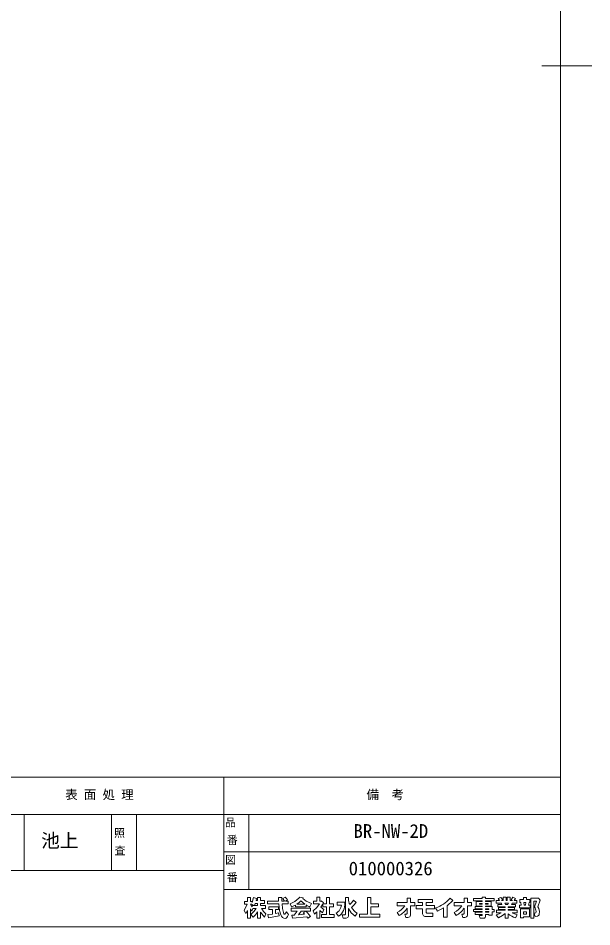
# Model space of a CAD drawing. Units: millimetres, scale not verified. Extents: x -203 to 203, y -143 to 143.
# Drawn here: x 111 to 203, y -138 to 7.6 of the extents above; entities that cross this region are included whole.
import ezdxf
from ezdxf.enums import TextEntityAlignment as Align

# ---------------------------------------------------------------- set-up
doc = ezdxf.new("R2010")
doc.units = ezdxf.units.MM
doc.header["$LTSCALE"] = 0.5
for name, color, linetype, lineweight in [('0-7_図面_FORMAT$03_TEXT', 7, 'Continuous', 18), ('0-8_図面_FORMAT$02_LOGO$01_MZ_LO', 7, 'Continuous', 18), ('0-A_図面_FORMAT$01_WAKU$OUT_LINE', 6, 'Continuous', 18), ('0-B_図面_FORMAT$01_WAKU$SUB_LINE', 7, 'Continuous', 18)]:
    doc.layers.add(name, color=color, linetype=linetype, lineweight=lineweight)
doc.styles.add('ＭＳ ゴシック', font='')
doc.styles.get('ＭＳ ゴシック').set_extended_font_data('MS Gothic')

# ---------------------------------------------------------------- blocks, each defined once
blk = doc.blocks.new('_X23')
at = {"layer": '0-7_図面_FORMAT$03_TEXT', "style": 'ＭＳ ゴシック'}
for s, p in [('図', (708.415, 40.399)), ('番', (708.982, 34.777))]:
    blk.add_text(s, height=2.566, dxfattribs=at).set_placement(p, align=Align.BOTTOM_LEFT)
blk = doc.blocks.new('_X22')
at = {"layer": '0-7_図面_FORMAT$03_TEXT', "style": 'ＭＳ ゴシック'}
for s, p in [('品', (708.38, 52.399)), ('番', (708.982, 46.777))]:
    blk.add_text(s, height=2.566, dxfattribs=at).set_placement(p, align=Align.BOTTOM_LEFT)
blk = doc.blocks.new('_X21')
at = {"layer": '0-7_図面_FORMAT$03_TEXT', "style": 'ＭＳ ゴシック'}
for s, p in [('照', (672.836, 49.002)), ('査', (672.987, 43.38))]:
    blk.add_text(s, height=2.566, dxfattribs=at).set_placement(p, align=Align.BOTTOM_LEFT)

msp = doc.modelspace()

# ---------------------------------------------------------------- linework, layer by layer
at = {"layer": '0-8_図面_FORMAT$02_LOGO$01_MZ_LO'}
for p, q in [((147.3289, -133.9246), (147.7883, -133.9246)), ((147.3289, -134.3696), (147.3289, -133.9246)), ((147.7883, -133.3074), (148.2763, -133.3074)), ((147.7883, -133.9246), (147.7883, -133.3074)), ((148.2763, -133.3074), (148.2763, -133.9246)), ((148.2763, -133.9246), (148.5778, -133.9246)), ((149.1806, -133.7955), (149.3959, -133.7955)), ((149.3959, -133.3218), (149.8696, -133.3218)), ((149.3959, -133.7955), (149.3959, -133.3218)), ((149.8696, -133.3218), (149.8696, -133.7955)), ((149.8696, -133.7955), (150.5299, -133.7955)), ((150.5299, -133.7955), (150.5299, -134.2548)), ((151.0323, -133.8816), (152.7978, -133.8816)), ((151.0323, -134.3409), (151.0323, -133.8816)), ((152.7978, -133.2787), (153.3289, -133.2787)), ((152.7978, -133.8816), (152.7978, -133.2787)), ((153.3289, -133.2787), (153.3289, -133.8816)), ((153.3289, -133.8816), (153.7452, -133.8816)), ((154.2045, -133.695), (153.9175, -133.8816)), ((153.9175, -133.8816), (154.3337, -133.8816)), ((154.3337, -133.8816), (154.3337, -134.3409)), ((155.4103, -133.939), (156.0562, -133.4079)), ((156.0562, -133.4079), (156.1854, -133.25)), ((156.1854, -133.25), (156.7452, -133.3648)), ((156.7452, -133.3648), (156.6878, -133.4366)), ((158.3816, -133.8672), (158.8983, -133.8672)), ((158.3816, -134.3122), (158.3816, -133.8672)), ((158.8983, -133.2644), (159.3864, -133.2644)), ((158.8983, -133.8672), (158.8983, -133.2644)), ((159.3864, -133.2644), (159.3864, -133.8672)), ((159.3864, -133.8672), (159.5586, -133.8672)), ((159.5586, -133.8672), (159.573, -133.8385)), ((159.573, -133.8385), (159.9605, -134.1112)), ((160.4629, -133.2787), (160.9653, -133.2787)), ((160.4629, -134.2978), (160.4629, -133.2787)), ((160.9653, -133.2787), (160.9653, -134.2978)), ((163.4916, -133.3218), (163.9797, -133.3218)), ((163.4916, -135.9199), (163.4916, -133.3218)), ((163.9797, -133.3218), (163.9797, -133.695)), ((163.9797, -133.695), (164.0514, -134.0538)), ((164.5108, -134.0825), (164.7835, -133.7237)), ((164.7835, -133.7237), (165.2141, -134.0969)), ((167.0658, -133.2931), (167.5538, -133.2931)), ((167.0658, -135.9916), (167.0658, -133.2931)), ((167.5538, -133.2931), (167.5538, -134.3122)), ((173.3959, -133.4222), (173.927, -133.4222)), ((173.3959, -134.1256), (173.3959, -133.4222)), ((173.927, -133.4222), (173.927, -134.1256)), ((175.1615, -133.5945), (177.4581, -133.5945)), ((175.1615, -134.0969), (175.1615, -133.5945)), ((177.4581, -133.5945), (177.4581, -134.0969)), ((182.5251, -133.4222), (183.0562, -133.4222)), ((182.5251, -134.1256), (182.5251, -133.4222)), ((183.0562, -133.4222), (183.0562, -134.1256)), ((184.0179, -133.451), (185.4246, -133.451)), ((184.0179, -133.8529), (184.0179, -133.451)), ((185.4246, -133.8529), (184.0179, -133.8529)), ((184.4773, -133.939), (185.4246, -133.939)), ((184.4773, -134.6854), (184.4773, -133.939)), ((185.4246, -133.25), (185.9414, -133.25)), ((185.4246, -133.451), (185.4246, -133.25)), ((185.4246, -133.939), (185.4246, -133.8529)), ((185.9414, -133.25), (185.9414, -133.451)), ((185.9414, -133.451), (187.3337, -133.451)), ((185.9414, -133.8529), (185.9414, -133.939)), ((187.3337, -133.8529), (185.9414, -133.8529)), ((185.9414, -133.939), (186.8888, -133.939)), ((186.8888, -133.939), (186.8888, -134.6854)), ((187.3337, -133.451), (187.3337, -133.8529)), ((187.6782, -133.7811), (188.2237, -133.7811)), ((187.6782, -134.2261), (187.6782, -133.7811)), ((188.0084, -133.4653), (188.4246, -133.2787)), ((188.2237, -133.7811), (188.0084, -133.4653)), ((188.4246, -133.2787), (188.7117, -133.695)), ((188.7117, -133.695), (188.5395, -133.7811)), ((188.5395, -133.7811), (188.7978, -133.7811)), ((188.7978, -133.2644), (189.2715, -133.2644)), ((188.7978, -133.7811), (188.7978, -133.2644)), ((189.2715, -133.2644), (189.2715, -133.7811)), ((189.2715, -133.7811), (189.4438, -133.7811)), ((189.4438, -133.2644), (189.9031, -133.2644)), ((189.4438, -133.7811), (189.4438, -133.2644)), ((189.9031, -133.2644), (189.9031, -133.7811)), ((189.9031, -133.7811), (190.305, -133.7811)), ((190.305, -133.7811), (190.061, -133.6806)), ((190.5634, -133.7811), (190.9797, -133.7811)), ((190.9797, -133.7811), (190.9797, -134.2261)), ((191.4533, -133.6232), (192.0275, -133.6232)), ((191.4533, -134.0825), (191.4533, -133.6232)), ((192.0275, -133.3218), (192.5443, -133.3218)), ((192.0275, -133.6232), (192.0275, -133.3218)), ((192.5443, -133.3218), (192.5443, -133.6232)), ((192.5443, -133.6232), (193.0467, -133.6232)), ((193.0467, -133.6232), (193.0467, -134.0825)), ((193.2045, -133.4079), (194.4246, -133.4079)), ((193.2045, -136.6089), (193.2045, -133.4079)), ((193.7069, -133.8959), (193.7069, -136.6089)), ((194.1089, -133.8959), (193.7069, -133.8959)), ((193.7931, -134.8146), (194.1089, -133.8959)), ((194.6974, -133.7524), (194.3385, -134.7715)), ((194.4246, -133.4079), (194.6974, -133.7524)), ((147.7739, -134.3696), (147.3289, -134.3696)), ((147.7883, -136.6089), (147.7883, -135.3888)), ((148.2763, -135.1304), (148.2763, -136.6089)), ((148.4773, -135.4749), (148.2763, -135.1304)), ((148.2907, -134.3696), (148.5347, -134.7715)), ((148.506, -134.3696), (148.2907, -134.3696)), ((148.6352, -135.0586), (148.4773, -135.4749)), ((148.8648, -134.5993), (148.506, -134.3696)), ((148.5347, -134.5993), (148.8648, -134.5993)), ((148.5347, -134.7715), (148.5347, -134.5993)), ((149.1806, -135.0586), (148.6352, -135.0586)), ((149.0514, -134.2548), (148.9222, -134.5993)), ((148.9222, -134.5993), (149.3959, -134.5993)), ((149.3959, -134.2548), (149.0514, -134.2548)), ((149.3959, -134.5993), (149.3959, -134.2548)), ((149.8696, -134.2548), (149.8696, -134.5993)), ((150.5299, -134.2548), (149.8696, -134.2548)), ((149.8696, -134.5993), (150.6734, -134.5993)), ((150.6734, -135.0586), (150.0706, -135.0586)), ((150.6734, -134.5993), (150.6734, -135.0586)), ((152.8122, -134.3409), (151.0323, -134.3409)), ((151.2333, -134.7715), (152.7691, -134.7715)), ((151.2333, -135.2165), (151.2333, -134.7715)), ((151.7931, -135.2165), (151.2333, -135.2165)), ((151.7931, -135.9486), (151.7931, -135.2165)), ((152.2955, -135.2165), (152.2955, -135.8481)), ((152.7691, -135.2165), (152.2955, -135.2165)), ((152.7691, -134.7715), (152.7691, -135.2165)), ((154.3337, -134.3409), (153.3433, -134.3409)), ((154.8218, -135.0156), (157.8792, -135.0156)), ((154.8218, -135.4749), (154.8218, -135.0156)), ((155.4964, -134.8146), (155.4964, -134.5132)), ((157.2045, -134.8146), (155.4964, -134.8146)), ((157.2045, -134.4844), (157.2045, -134.8146)), ((157.2179, -134.4956), (157.2179, -134.4956)), ((157.2589, -134.5297), (157.2179, -134.4956)), ((157.6238, -134.742), (157.5294, -134.6991)), ((157.7787, -134.7961), (157.7309, -134.7819)), ((157.8792, -135.0156), (157.8792, -135.4749)), ((159.3289, -134.3122), (158.3816, -134.3122)), ((158.8983, -134.9294), (159.3289, -134.3122)), ((159.4151, -135.36), (159.4151, -136.6089)), ((159.8888, -134.2978), (160.4629, -134.2978)), ((159.8888, -134.7715), (159.8888, -134.2978)), ((160.4629, -134.7715), (159.8888, -134.7715)), ((160.4629, -136.0347), (160.4629, -134.7715)), ((160.9653, -134.2978), (161.5682, -134.2978)), ((160.9653, -134.7715), (160.9653, -136.0347)), ((161.5682, -134.7715), (160.9653, -134.7715)), ((161.5682, -134.2978), (161.5682, -134.7715)), ((162.1711, -134.0682), (163.4055, -134.0682)), ((162.1711, -134.5275), (162.1711, -134.0682)), ((162.86, -134.5275), (162.1711, -134.5275)), ((162.616, -135.2452), (162.7883, -134.9007)), ((162.7883, -134.9007), (162.86, -134.5275)), ((163.4055, -134.0682), (163.4055, -134.2404)), ((164.0546, -134.065), (164.0805, -134.1556)), ((164.1582, -134.3384), (164.2052, -134.4198)), ((164.2052, -134.4198), (164.2093, -134.427)), ((164.2093, -134.427), (164.5108, -134.0825)), ((164.7835, -134.5993), (164.4821, -134.9294)), ((165.2141, -134.0969), (164.7835, -134.5993)), ((167.5538, -134.3122), (168.8026, -134.3122)), ((167.5538, -134.7859), (167.5538, -135.9916)), ((168.8026, -134.7859), (167.5538, -134.7859)), ((168.8026, -134.3122), (168.8026, -134.7859)), ((171.817, -134.1256), (173.3959, -134.1256)), ((171.817, -134.6136), (171.817, -134.1256)), ((173.0227, -134.6136), (171.817, -134.6136)), ((173.3959, -135.8194), (173.3959, -135.0156)), ((173.927, -134.1256), (174.6017, -134.1256)), ((173.927, -134.6136), (173.927, -136.1208)), ((174.6017, -134.6136), (173.927, -134.6136)), ((174.6017, -134.1256), (174.6017, -134.6136)), ((174.8457, -134.5849), (175.8648, -134.5849)), ((174.8457, -135.1017), (174.8457, -134.5849)), ((175.8648, -135.1017), (174.8457, -135.1017)), ((175.8648, -134.0969), (175.1615, -134.0969)), ((175.8648, -134.5849), (175.8648, -134.0969)), ((175.8648, -135.805), (175.8648, -135.1017)), ((176.439, -134.0969), (176.439, -134.5849)), ((177.4581, -134.0969), (176.439, -134.0969)), ((176.439, -134.5849), (177.7596, -134.5849)), ((176.439, -135.1017), (176.439, -135.6902)), ((177.7596, -135.1017), (176.439, -135.1017)), ((177.7596, -134.5849), (177.7596, -135.1017)), ((179.2237, -136.4653), (179.2237, -134.9581)), ((179.7835, -134.6136), (179.7835, -136.4653)), ((180.9462, -134.1256), (182.5251, -134.1256)), ((180.9462, -134.6136), (180.9462, -134.1256)), ((182.1519, -134.6136), (180.9462, -134.6136)), ((182.5251, -135.8194), (182.5251, -135.0156)), ((183.0562, -134.1256), (183.7309, -134.1256)), ((183.0562, -134.6136), (183.0562, -136.1208)), ((183.7309, -134.6136), (183.0562, -134.6136)), ((183.7309, -134.1256), (183.7309, -134.6136)), ((184.0179, -135.2022), (185.4246, -135.2022)), ((184.0179, -135.561), (184.0179, -135.2022)), ((184.2763, -134.7572), (185.4246, -134.7572)), ((184.2763, -135.116), (184.2763, -134.7572)), ((185.4246, -135.116), (184.2763, -135.116)), ((185.4246, -134.6854), (184.4773, -134.6854)), ((184.9797, -134.2404), (184.9797, -134.3553)), ((185.4246, -134.2404), (184.9797, -134.2404)), ((184.9797, -134.3553), (185.4246, -134.3553)), ((185.4246, -134.3553), (185.4246, -134.2404)), ((185.4246, -134.7572), (185.4246, -134.6854)), ((185.4246, -135.2022), (185.4246, -135.116)), ((185.9414, -134.2404), (185.9414, -134.3553)), ((186.3864, -134.2404), (185.9414, -134.2404)), ((185.9414, -134.3553), (186.3864, -134.3553)), ((185.9414, -134.6854), (185.9414, -134.7572)), ((186.8888, -134.6854), (185.9414, -134.6854)), ((185.9414, -134.7572), (187.0323, -134.7572)), ((185.9414, -135.116), (185.9414, -135.2022)), ((186.5156, -135.116), (185.9414, -135.116)), ((185.9414, -135.2022), (186.5156, -135.2022)), ((186.3864, -134.3553), (186.3864, -134.2404)), ((186.5156, -135.2022), (186.5156, -135.116)), ((187.0323, -134.7572), (187.0323, -135.2022)), ((187.0323, -135.2022), (187.3481, -135.2022)), ((187.3481, -135.2022), (187.3481, -135.5754)), ((188.5251, -134.2261), (187.6782, -134.2261)), ((187.6926, -135.3313), (189.0993, -135.3313)), ((187.6926, -135.7476), (187.6926, -135.3313)), ((187.9222, -134.3983), (188.5969, -134.3983)), ((187.9222, -134.8002), (187.9222, -134.3983)), ((189.0993, -134.8002), (187.9222, -134.8002)), ((188.0514, -134.9007), (189.0993, -134.9007)), ((188.0514, -135.2452), (188.0514, -134.9007)), ((189.0993, -135.2452), (188.0514, -135.2452)), ((188.5969, -134.3983), (188.5251, -134.2261)), ((189.0706, -134.2261), (189.1423, -134.3983)), ((189.6447, -134.2261), (189.0706, -134.2261)), ((189.0993, -134.9007), (189.0993, -134.8002)), ((189.0993, -135.3313), (189.0993, -135.2452)), ((189.1423, -134.3983), (189.5586, -134.3983)), ((189.5586, -134.3983), (189.6447, -134.2261)), ((189.6017, -134.8002), (189.6017, -134.9007)), ((190.7787, -134.8002), (189.6017, -134.8002)), ((189.6017, -134.9007), (190.6208, -134.9007)), ((189.6017, -135.2452), (189.6017, -135.3313)), ((190.6208, -135.2452), (189.6017, -135.2452)), ((189.6017, -135.3313), (191.0084, -135.3313)), ((190.2045, -134.2261), (190.1184, -134.3983)), ((190.1184, -134.3983), (190.7787, -134.3983)), ((190.9797, -134.2261), (190.2045, -134.2261)), ((190.6208, -134.9007), (190.6208, -135.2452)), ((190.7787, -134.3983), (190.7787, -134.8002)), ((191.0084, -135.3313), (191.0084, -135.7476)), ((191.3816, -134.5132), (191.683, -134.5132)), ((191.3816, -134.9438), (191.3816, -134.5132)), ((193.1041, -134.9438), (191.3816, -134.9438)), ((191.6112, -134.0825), (191.4533, -134.0825)), ((191.5538, -136.5658), (191.5538, -135.116)), ((191.5538, -135.116), (193.0179, -135.116)), ((191.683, -134.5132), (191.6112, -134.0825)), ((192.0849, -134.0825), (192.1567, -134.5132)), ((192.4438, -134.0825), (192.0849, -134.0825)), ((192.1567, -134.5132), (192.3577, -134.5132)), ((192.3577, -134.5132), (192.4438, -134.0825)), ((192.9318, -134.0825), (192.8313, -134.5132)), ((192.8313, -134.5132), (193.1041, -134.5132)), ((193.0467, -134.0825), (192.9318, -134.0825)), ((193.0179, -135.116), (193.0179, -136.4079)), ((193.1041, -134.5132), (193.1041, -134.9438)), ((194.3385, -134.7715), (194.4821, -135.0443)), ((148.2763, -136.6089), (147.7883, -136.6089)), ((149.3959, -136.6089), (149.3959, -135.6184)), ((149.8696, -136.6089), (149.3959, -136.6089)), ((149.8696, -135.6471), (149.8696, -136.6089)), ((151.0754, -136.0347), (151.7931, -135.9486)), ((151.1758, -136.5658), (151.0754, -136.0347)), ((152.884, -136.2356), (151.1758, -136.5658)), ((152.2955, -135.8481), (152.7978, -135.7333)), ((152.7978, -135.7333), (152.884, -136.2356)), ((153.8026, -135.9773), (154.0467, -135.5754)), ((154.0467, -135.5754), (154.3768, -136.0347)), ((154.3768, -136.0347), (154.2907, -136.2213)), ((155.7404, -135.4749), (154.8218, -135.4749)), ((154.9366, -136.1352), (155.2811, -136.1208)), ((155.0371, -136.6232), (154.9366, -136.1352)), ((155.2811, -136.1208), (155.7404, -135.4749)), ((156.4007, -135.4749), (155.9701, -136.0778)), ((155.9701, -136.0778), (156.9318, -135.9629)), ((157.8792, -135.4749), (156.4007, -135.4749)), ((156.7452, -135.7333), (157.1902, -135.5036)), ((156.9318, -135.9629), (156.7452, -135.7333)), ((158.8983, -136.6089), (158.8983, -135.6184)), ((159.4151, -136.6089), (158.8983, -136.6089)), ((159.6591, -136.494), (159.6591, -136.0347)), ((159.6591, -136.0347), (160.4629, -136.0347)), ((161.7117, -136.494), (159.6591, -136.494)), ((160.9653, -136.0347), (161.7117, -136.0347)), ((161.7117, -136.0347), (161.7117, -136.494)), ((162.4007, -136.3074), (162.0275, -135.8194)), ((162.9892, -136.0634), (163.3481, -136.0634)), ((163.1471, -136.6089), (162.9892, -136.0634)), ((163.6352, -136.6089), (163.1471, -136.6089)), ((165.7309, -136.4653), (165.7309, -135.9916)), ((165.7309, -135.9916), (167.0658, -135.9916)), ((169.0323, -136.4653), (165.7309, -136.4653)), ((167.5538, -135.9916), (169.0323, -135.9916)), ((169.0323, -135.9916), (169.0323, -136.4653)), ((172.1184, -136.1926), (171.8026, -135.7189)), ((173.0227, -135.9916), (173.2524, -135.9773)), ((173.1663, -136.4797), (173.0227, -135.9916)), ((173.4964, -136.4797), (173.1663, -136.4797)), ((176.439, -135.6902), (176.5538, -135.8337)), ((177.5012, -136.3361), (176.4821, -136.3361)), ((176.5538, -135.8337), (177.5299, -135.8337)), ((177.5299, -135.8337), (177.5012, -136.3361)), ((179.7835, -136.4653), (179.2237, -136.4653)), ((181.2476, -136.1926), (180.9318, -135.7189)), ((182.1519, -135.9916), (182.3816, -135.9773)), ((182.2955, -136.4797), (182.1519, -135.9916)), ((182.6256, -136.4797), (182.2955, -136.4797)), ((185.4246, -135.561), (184.0179, -135.561)), ((184.2763, -135.6471), (185.4246, -135.6471)), ((184.2763, -136.006), (184.2763, -135.6471)), ((185.4246, -136.006), (184.2763, -136.006)), ((184.9366, -136.1926), (185.2955, -136.1926)), ((185.1089, -136.6232), (184.9366, -136.1926)), ((185.6543, -136.6232), (185.1089, -136.6232)), ((185.4246, -135.6471), (185.4246, -135.561)), ((185.4246, -136.0634), (185.4246, -136.006)), ((185.9414, -135.561), (185.9414, -135.6471)), ((186.5156, -135.561), (185.9414, -135.561)), ((185.9414, -135.6471), (186.5156, -135.6471)), ((185.9414, -136.006), (185.9414, -136.2931)), ((186.5156, -136.006), (185.9414, -136.006)), ((186.5156, -135.6471), (186.5156, -135.561)), ((186.5156, -136.1352), (186.5156, -136.006)), ((187.0323, -136.1352), (186.5156, -136.1352)), ((187.0323, -135.5754), (187.0323, -136.1352)), ((187.3481, -135.5754), (187.0323, -135.5754)), ((188.4677, -135.7476), (187.6926, -135.7476)), ((188.1663, -135.9199), (188.4677, -135.7476)), ((189.0993, -136.6089), (189.0993, -135.8768)), ((189.6017, -136.6089), (189.0993, -136.6089)), ((189.6017, -135.9055), (189.6017, -136.6089)), ((191.0084, -135.7476), (190.2333, -135.7476)), ((192.0706, -136.5658), (191.5538, -136.5658)), ((192.0706, -135.5754), (192.0706, -135.9486)), ((192.5012, -135.5754), (192.0706, -135.5754)), ((192.0706, -135.9486), (192.5012, -135.9486)), ((192.0706, -136.4079), (192.0706, -136.5658)), ((193.0179, -136.4079), (192.0706, -136.4079)), ((192.5012, -135.9486), (192.5012, -135.5754)), ((193.7069, -136.6089), (193.2045, -136.6089)), ((194.4677, -136.1639), (194.3098, -136.2787)), ((194.5312, -136.0853), (194.5131, -136.1106)), ((194.5671, -135.9957), (194.5592, -136.026))]:
    msp.add_line(p, q, dxfattribs=at)
for points in [[(148.5778, -133.9246), (148.5778, -134.1112), (148.7787, -133.3218), (149.2524, -133.451), (149.1806, -133.7955)], [(153.7452, -133.8816), (153.4438, -133.4797), (153.8313, -133.2213)], [(153.8313, -133.2213), (154.0323, -133.4366), (154.2045, -133.695)], [(155.4964, -134.5132), (154.8792, -134.8002), (154.6495, -134.2978), (155.4103, -133.939)], [(156.6878, -133.4366), (157.2045, -133.8816), (158.0514, -134.2835), (157.7931, -134.8002)], [(180.2859, -133.4222), (180.7452, -133.7955), (179.7835, -134.6136)], [(190.061, -133.6806), (190.3194, -133.2644), (190.7787, -133.451), (190.5634, -133.7811)], [(147.7883, -135.3888), (147.5443, -135.8624), (147.2715, -135.3888), (147.7739, -134.3696)], [(148.7213, -136.4366), (148.3624, -136.006), (148.8361, -135.561), (149.1806, -135.0586)], [(153.1567, -136.0921), (152.9557, -135.3744), (152.8122, -134.3409)], [(153.3433, -134.3409), (153.4151, -135.0586), (153.573, -135.7189)], [(158.8983, -135.6184), (158.5395, -135.9486), (158.3242, -135.4462), (158.8983, -134.9294)], [(159.9605, -134.1112), (159.8026, -134.4414), (159.5443, -134.8433), (160.0467, -135.2309), (159.8026, -135.7333), (159.4151, -135.36)], [(165.3864, -135.805), (165.0562, -136.3074), (164.439, -135.762), (163.9797, -135.0873), (163.9797, -136.2787), (163.8792, -136.5084), (163.6352, -136.6089)], [(179.2237, -134.9581), (178.262, -135.4749), (177.9605, -134.9725)], [(194.4821, -135.0443), (194.6112, -135.5179), (194.5682, -135.9916)], [(150.7596, -135.9055), (150.5156, -136.4653), (149.8696, -135.6471)], [(157.4486, -136.6089), (157.305, -136.3935), (155.0371, -136.6232)], [(157.1902, -135.5036), (157.9079, -136.3361), (157.4486, -136.6089)], [(189.0993, -135.8768), (188.6974, -136.2069), (188.0371, -136.5371), (187.6782, -136.0778), (188.1663, -135.9199)], [(190.2333, -135.7476), (190.5778, -135.9342), (191.0371, -136.0778), (190.7787, -136.5514)], [(194.3098, -136.2787), (193.9079, -136.3361), (193.7356, -135.805), (194.0084, -135.7476), (194.0801, -135.5179)]]:
    msp.add_lwpolyline(points, dxfattribs=at)
msp.add_lwpolyline([(156.0849, -134.0825), (155.7261, -134.3553), (157.0036, -134.3553), (156.372, -133.8098)], close=True, dxfattribs=at)
for centre, radius, start, end in [((176.0974, -129.6586), 5.631, 289.32171, 318.05843), ((152.3644, -133.8962), 2.5716, 206.87476, 231.38604), ((158.4077, -133.0625), 1.8626, 229.76364, 230.29804), ((158.0256, -133.6062), 1.2003, 230.29804, 245.57756), ((157.9651, -133.9903), 0.8256, 245.57756, 253.51907), ((158.233, -133.2603), 1.6016, 253.51907, 254.0546), ((160.9959, -134.1732), 1.9427, 302.07579, 326.50958), ((161.2812, -134.5597), 2.0755, 302.64027, 336.88701), ((160.6179, -134.2986), 2.7882, 337.30319, 1.19487), ((164.9066, -133.8206), 0.8864, 195.25512, 196.00269), ((164.8635, -133.931), 0.8145, 196.00269, 210.01023), ((166.5579, -133.6903), 2.4175, 210.83396, 241.01413), ((170.3287, -132.8658), 3.2114, 297.32097, 327.02478), ((170.3371, -132.9774), 3.6756, 298.98767, 326.32407), ((179.4579, -132.8658), 3.2114, 297.32097, 327.02478), ((179.4663, -132.9774), 3.6756, 298.98767, 326.32407), ((192.769, -135.6429), 1.3171, 5.44194, 38.96502), ((147.0314, -134.356), 2.6804, 309.08318, 331.90147), ((153.8443, -135.9498), 0.7021, 191.69506, 270.11722), ((153.8013, -135.7472), 0.2301, 172.93048, 270.3366), ((153.6475, -136.0019), 0.6795, 286.95592, 341.1657), ((163.3761, -135.9479), 0.1189, 256.36561, 13.63439), ((173.2564, -135.8367), 0.1406, 268.35711, 7.09551), ((173.5739, -136.1348), 0.3534, 257.33697, 2.27417), ((176.3715, -135.8404), 0.5079, 176.00409, 282.57421), ((182.3856, -135.8367), 0.1406, 268.35711, 7.09551), ((182.7031, -136.1348), 0.3534, 257.33697, 2.27417), ((185.3253, -136.0932), 0.1037, 253.30404, 16.69596), ((185.6693, -136.3464), 0.2772, 266.89001, 11.09182), ((191.5944, -133.6697), 2.9949, 228.28998, 254.19577), ((194.0664, -135.7625), 0.5676, 315, 315.57863), ((194.1706, -135.8647), 0.4216, 315.57863, 324.32577), ((194.3846, -135.98), 0.1806, 324.32577, 345.26591), ((194.2305, -135.9072), 0.3481, 345.26591, 345.96376)]:
    msp.add_arc(centre, radius, start, end, dxfattribs=at)
at = {"layer": '0-A_図面_FORMAT$01_WAKU$OUT_LINE'}
for p, q in [((198, -138), (198, 138)), ((195, 0), (203, 0)), ((198, -114), (-198, -114)), ((198, -120), (-78, -120)), ((-198, -138), (198, -138))]:
    msp.add_line(p, q, dxfattribs=at)
at = {"layer": '0-B_図面_FORMAT$01_WAKU$SUB_LINE'}
for p, q in [((144, -114), (144, -138)), ((112, -129), (112, -120)), ((126, -120), (126, -129)), ((130, -120), (130, -129)), ((148, -132), (148, -120)), ((144, -126), (198, -126)), ((12, -129), (144, -129)), ((144, -132), (198, -132))]:
    msp.add_line(p, q, dxfattribs=at)

# ---------------------------------------------------------------- block references
at = {"layer": '0-7_図面_FORMAT$03_TEXT', "xscale": 0.5, "yscale": 0.5}
for name in ['_X22', '_X21', '_X23']:
    msp.add_blockref(name, (-210, -148.5), dxfattribs=at)

# ---------------------------------------------------------------- texts
at = {"layer": '0-7_図面_FORMAT$03_TEXT', "style": 'ＭＳ ゴシック'}
for s, height, p in [('表 面 処 理', 1.466, (118.573, -117.9799)), ('備\u3000考', 1.466, (166.8886, -117.9799)), ('BR-NW-2D', 2.199, (164.7981, -124.4023)), ('池上', 2.199, (114.7187, -125.9459)), ('010000326', 2.199, (164.0226, -130.4023))]:
    msp.add_text(s, height=height, dxfattribs=at).set_placement(p, align=Align.BOTTOM_LEFT)

doc.saveas('drawing.dxf')
